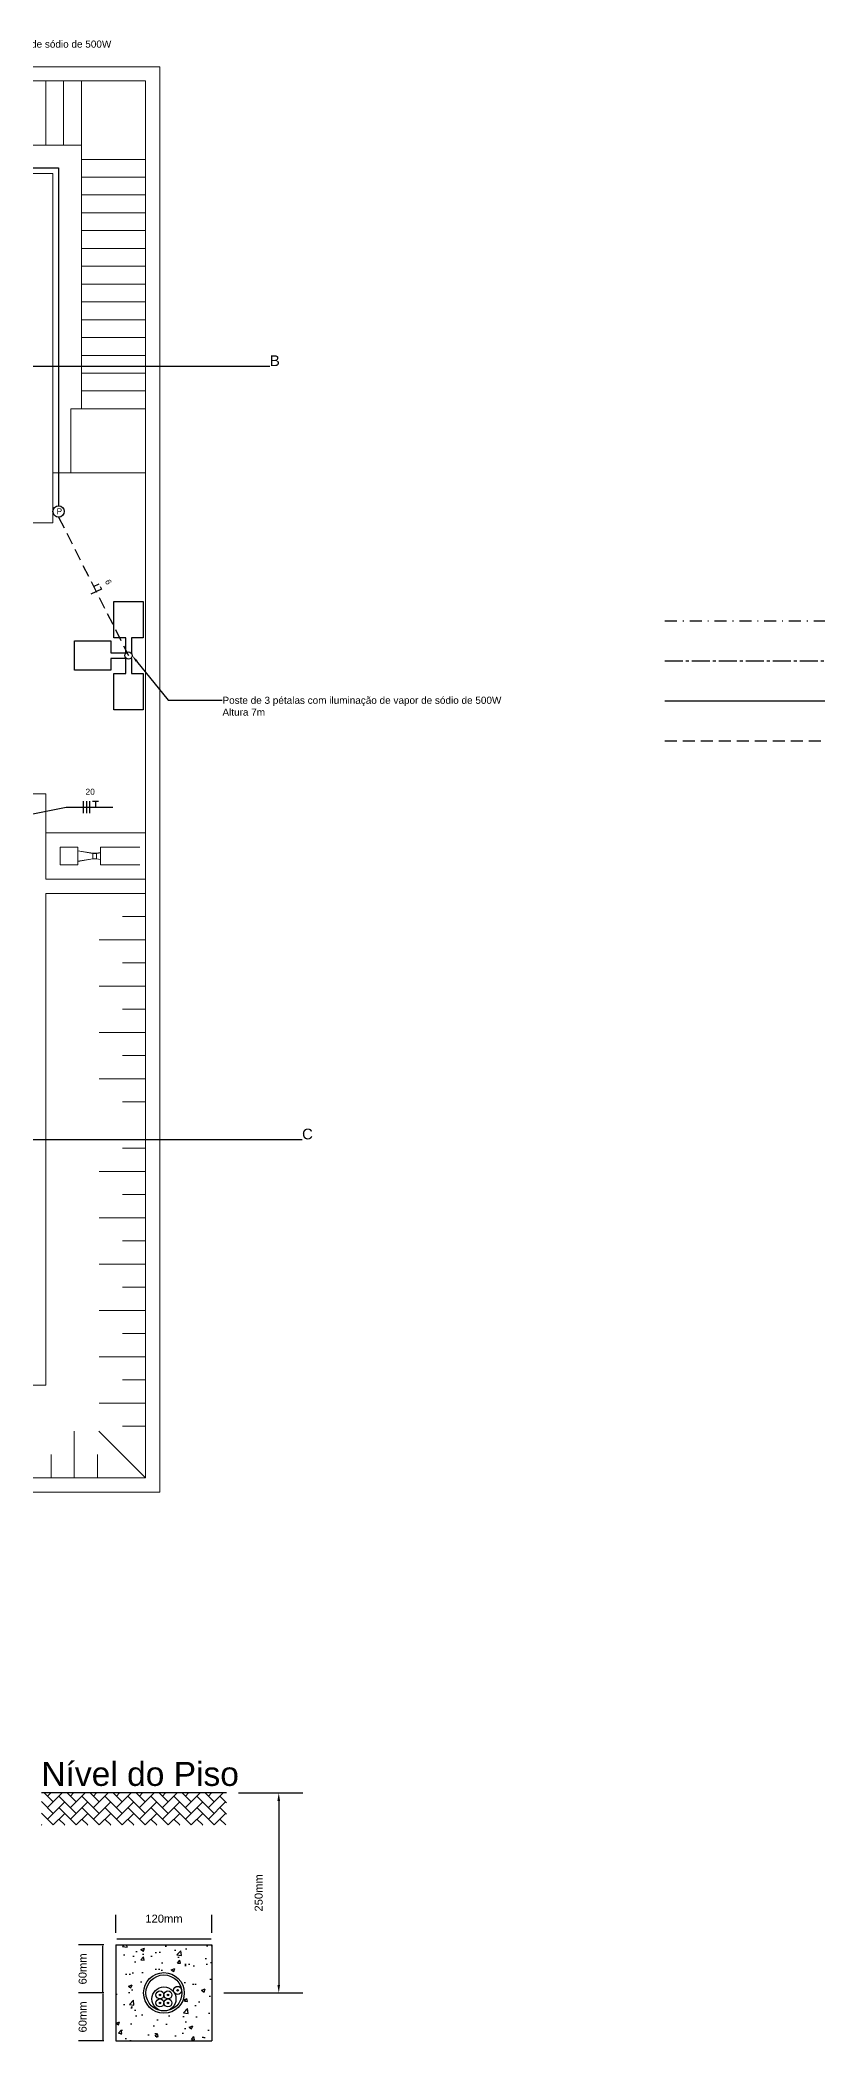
# Model space of a CAD drawing. Header units: millimetres. Extents: x -27423 to 48863, y 100 to 694.
# Drawn here: x 1371.7 to 1469.9, y 387.7 to 637.8 of the extents above; entities that cross this region are included whole.
import ezdxf
from ezdxf import colors
from ezdxf.entities.mleader import LeaderData, LeaderLine
from ezdxf.math import Vec2, Vec3

# ---------------------------------------------------------------- set-up
doc = ezdxf.new("R2010")
doc.units = ezdxf.units.MM
for name, pattern in [('CENTER2', [1.125, 0.75, -0.125, 0.125, -0.125]), ('DASHED', [0.75, 0.5, -0.25]), ('SGC_DASHDOT', [1, 0.5, -0.25, 0, -0.25])]:
    doc.linetypes.add(name, pattern=pattern)
for name, color, linetype, lineweight in [('COTAS', 5, 'Continuous', 5), ('DIVERSOS', 1, 'Continuous', 9), ('PAREDE', 7, 'Continuous', 9)]:
    doc.layers.add(name, color=color, linetype=linetype, lineweight=lineweight)
doc.layers.add('EXTERN', color=7, linetype='Continuous')
doc.layers.add('EXTERN-I', color=251, linetype='Continuous')
doc.styles.get("Standard").update_dxf_attribs({"font": 'arial.ttf'})
doc.dimstyles.get("Standard").update_dxf_attribs({"dimtxt": 3, "dimasz": 3, "dimexe": 5, "dimexo": 2, "dimgap": 2, "dimtad": 0, "dimtih": 1, "dimtoh": 1, "dimdec": 4, "dimzin": 0, "dimdsep": 46, "dimtxsty": 'Standard', "dimcen": 2, "dimadec": 0, "dimazin": 0, "dimtfac": 1, "dimtdec": 4, "dimtofl": 0, "dimtmove": 0, "dimatfit": 3, "dimfxl": 1, "dimtolj": 1, "dimtzin": 0, "dimarcsym": 0})

# ---------------------------------------------------------------- blocks, each defined once
blk = doc.blocks.new('*D138')
at = {"color": 0, "lineweight": -2, "ltscale": 0.1, "transparency": 16777216}
for p, q in [((1379.74, 393.75), (1376.58, 393.75)), ((1379.58, 393.65), (1379.58, 387.85)), ((1379.74, 387.75), (1376.58, 387.75))]:
    blk.add_line(p, q, dxfattribs=at)
at = {"color": 0, "ltscale": 0.1, "transparency": 16777216}
for points in [[(1379.57, 393.65), (1379.6, 393.65), (1379.58, 393.75)], [(1379.57, 387.85), (1379.6, 387.85), (1379.58, 387.75)]]:
    blk.add_solid(points, dxfattribs=at)
at = {"layer": 'Defpoints', "color": 0, "ltscale": 0.1, "transparency": 16777216}
for p in [(1381.24, 393.75), (1379.58, 387.75), (1381.24, 387.75)]:
    blk.add_point(p, dxfattribs=at)
at = {"color": 0, "ltscale": 0.1, "transparency": 16777216, "insert": (1377.08, 390.75), "char_height": 1, "attachment_point": 5, "rotation": 90}
blk.add_mtext('\\A1;60mm', dxfattribs=at)
blk = doc.blocks.new('*D136')
at = {"color": 0, "lineweight": -2, "ltscale": 0.1, "transparency": 16777216}
for p, q in [((1381.24, 401.25), (1381.24, 403.52)), ((1393.24, 401.25), (1393.24, 403.52)), ((1381.34, 400.52), (1393.14, 400.52))]:
    blk.add_line(p, q, dxfattribs=at)
at = {"color": 0, "ltscale": 0.1, "transparency": 16777216}
for points in [[(1381.34, 400.54), (1381.34, 400.51), (1381.24, 400.52)], [(1393.14, 400.54), (1393.14, 400.51), (1393.24, 400.52)]]:
    blk.add_solid(points, dxfattribs=at)
at = {"layer": 'Defpoints', "color": 0, "ltscale": 0.1, "transparency": 16777216}
for p in [(1393.24, 400.52), (1381.24, 399.75), (1393.24, 399.75)]:
    blk.add_point(p, dxfattribs=at)
at = {"color": 0, "ltscale": 0.1, "transparency": 16777216, "insert": (1387.24, 403.03), "char_height": 1, "attachment_point": 5}
blk.add_mtext('\\A1;120mm', dxfattribs=at)
blk = doc.blocks.new('*D137')
at = {"color": 0, "lineweight": -2, "transparency": 16777216}
for p, q in [((1379.74, 399.75), (1376.58, 399.75)), ((1379.58, 393.85), (1379.58, 399.65)), ((1379.74, 393.75), (1376.58, 393.75))]:
    blk.add_line(p, q, dxfattribs=at)
at = {"color": 0, "transparency": 16777216}
for points in [[(1379.57, 399.65), (1379.6, 399.65), (1379.58, 399.75)], [(1379.57, 393.85), (1379.6, 393.85), (1379.58, 393.75)]]:
    blk.add_solid(points, dxfattribs=at)
at = {"layer": 'Defpoints', "color": 0, "transparency": 16777216}
for p in [(1379.58, 399.75), (1381.24, 399.75), (1381.24, 393.75)]:
    blk.add_point(p, dxfattribs=at)
at = {"color": 0, "transparency": 16777216, "insert": (1377.08, 396.75), "char_height": 1, "attachment_point": 5, "rotation": 90}
blk.add_mtext('\\A1;60mm', dxfattribs=at)
blk = doc.blocks.new('*D139')
at = {"color": 0, "lineweight": -2, "transparency": 16777216}
for p, q in [((1396.56, 418.75), (1404.59, 418.75)), ((1401.59, 417.75), (1401.59, 394.75)), ((1394.74, 393.75), (1404.59, 393.75))]:
    blk.add_line(p, q, dxfattribs=at)
at = {"color": 0, "transparency": 16777216}
for points in [[(1401.42, 417.75), (1401.75, 417.75), (1401.59, 418.75)], [(1401.42, 394.75), (1401.75, 394.75), (1401.59, 393.75)]]:
    blk.add_solid(points, dxfattribs=at)
at = {"layer": 'Defpoints', "color": 0, "transparency": 16777216}
for p in [(1395.06, 418.75), (1393.24, 393.75), (1401.59, 393.75)]:
    blk.add_point(p, dxfattribs=at)
at = {"color": 0, "transparency": 16777216, "insert": (1399.08, 406.25), "char_height": 1, "attachment_point": 5, "rotation": 90}
blk.add_mtext('\\A1;250mm', dxfattribs=at)

msp = doc.modelspace()

# ---------------------------------------------------------------- hatches: boundary and pattern name
h = msp.add_hatch()
h.set_pattern_fill('AR-HBONE', color=0, scale=0.01)
h.set_pattern_definition([(45, (746.2169, -176.5065), (1e-16, 1.436841), [3.048, -1.016]), (135, (746.9353, -175.7881), (1e-16, 1.436841), [3.048, -1.016])])
h.paths.add_polyline_path([(1395.062, 418.747), (1371.92, 418.747), (1371.92, 414.747), (1395.062, 414.747), (1395.062, 416.747)])
h = msp.add_hatch()
h.set_pattern_fill('AR-CONC', color=0, scale=0.025)
h.set_pattern_definition([(50, (746.217, -199.4976), (4.554617, -0.398477), [0.47625, -5.23875]), (355, (746.217, -199.4976), (-0.881086, 4.77642), [0.381, -4.191015]), (100.45144, (746.5964, -199.531), (3.673531, 4.377944), [0.40475, -4.452256]), (46.1842, (746.217, -198.2276), (6.776976, -1.051058), [0.714375, -7.858125]), (96.6356, (746.7816, -198.315), (5.935103, 6.185653), [0.607126, -6.67839]), (351.18415, (746.217, -198.2276), (5.935103, 6.185653), [0.5715, -6.286493]), (21, (746.852, -198.545), (3.79036, -2.55663), [0.47625, -5.23875]), (326, (746.852, -198.545), (1.54505, 4.6047), [0.381, -4.191]), (71.45144, (747.1677, -198.758), (5.33541, 2.04807), [0.40475, -4.452248]), (37.5, (746.2169, -199.4976), (0.077215, 2.113876), [0, -4.1402, 0, -4.2545, 0, -4.206875]), (7.5, (746.2169, -199.4976), (1.6704916, 2.5045144), [0, -2.4257, 0, -4.04495, 0, -1.603375]), (327.5, (744.8008, -199.4976), (3.389765, -0.1432186), [0, -1.5875, 0, -4.953, 0, -6.57225]), (317.5, (744.1658, -199.4976), (3.70323, 0.635662), [0, -2.06375, 0, -3.2893, 0, -4.66725])])
h.paths.add_polyline_path([(1381.24, 399.747), (1381.24, 387.747), (1393.24, 387.747), (1393.24, 399.747)])
h.paths.add_polyline_path([(1389.78, 393.747, -1), (1384.7, 393.747, -1)], flags=16)
h.paths.add_polyline_path([(1389.49, 393.747, -1), (1384.99, 393.747, -1)], flags=0)
h.paths.add_polyline_path([(1388.524, 393.808, -1.3301027), (1389.447, 394.074, -0.8110329), (1388.508, 393.798, -0.1416687), (1388.74, 392.997, -1), (1385.74, 392.997, -0.7693571)], flags=0)
h = msp.add_hatch(color=0)
h.dxf.hatch_style = 1
h.paths.add_polyline_path([(1386.64, 393.497, 1), (1386.84, 393.497, 1)])
h = msp.add_hatch(color=0)
h.dxf.hatch_style = 1
h.paths.add_polyline_path([(1386.64, 392.497, 1), (1386.84, 392.497, 1)])
h = msp.add_hatch(color=0)
h.dxf.hatch_style = 1
h.paths.add_polyline_path([(1387.64, 393.497, 1), (1387.84, 393.497, 1)])
h = msp.add_hatch(color=0)
h.dxf.hatch_style = 1
h.paths.add_polyline_path([(1387.64, 392.497, 1), (1387.84, 392.497, 1)])
h = msp.add_hatch(color=0)
h.dxf.hatch_style = 1
h.paths.add_polyline_path([(1388.847, 394.074, 1), (1389.047, 394.074, 1)])

# ---------------------------------------------------------------- linework, layer by layer
at = {"color": 2}
for p, q in [((1340.114, 621.805), (1374.073, 621.805)), ((1374.073, 621.805), (1374.073, 579.59)), ((1379.44, 569.154), (1378.081, 568.52)), ((1378.443, 569.517), (1379.123, 569.834)), ((1379.282, 569.494), (1379.44, 569.154)), ((1449.854, 555.226), (1469.854, 555.226)), ((1377.188, 541.189), (1377.188, 542.689)), ((1377.563, 542.689), (1377.563, 541.189)), ((1377.938, 542.689), (1377.938, 541.189)), ((1378.313, 542.689), (1378.688, 542.689)), ((1378.688, 542.689), (1378.688, 541.939)), ((1378.688, 542.689), (1379.063, 542.689)), ((1366.406, 540.193), (1375.025, 541.939)), ((1375.025, 541.939), (1380.85, 541.939))]:
    msp.add_line(p, q, dxfattribs=at)
at = {"color": 1}
for p, q in [((1189.548, 597.046), (1400.474, 597.046)), ((1197.261, 500.413), (1404.5, 500.413))]:
    msp.add_line(p, q, dxfattribs=at)
at = {"color": 2, "linetype": 'DASHED', "ltscale": 3}
for p, q in [((1374.073, 578.165), (1382.814, 560.869)), ((1449.854, 550.226), (1469.854, 550.226))]:
    msp.add_line(p, q, dxfattribs=at)
at = {"color": 4, "linetype": 'SGC_DASHDOT', "ltscale": 3}
msp.add_line((1449.854, 565.226), (1469.854, 565.226), dxfattribs=at)
at = {"color": 4, "linetype": 'CENTER2', "ltscale": 3}
msp.add_line((1449.854, 560.226), (1469.854, 560.226), dxfattribs=at)
at = {"color": 0}
for p, q in [((1395.062, 418.747), (1371.92, 418.747)), ((1381.24, 399.747), (1381.24, 387.747)), ((1393.24, 399.747), (1393.24, 387.747)), ((1381.24, 387.747), (1393.24, 387.747))]:
    msp.add_line(p, q, dxfattribs=at)
at = {"color": 0, "ltscale": 0.1}
msp.add_line((1381.24, 399.747), (1393.24, 399.747), dxfattribs=at)
at = {"color": 2}
msp.add_circle((1374.073, 578.877), 0.713, dxfattribs=at)
at = {"color": 0}
for centre, radius in [((1387.24, 393.747), 2.54), ((1387.24, 393.747), 2.25), ((1387.24, 392.997), 1.5), ((1386.74, 393.497), 0.5), ((1386.74, 392.497), 0.5), ((1386.74, 393.497), 0.1), ((1386.74, 392.497), 0.1), ((1387.74, 393.497), 0.5), ((1387.74, 392.497), 0.5), ((1387.74, 393.497), 0.1), ((1387.74, 392.497), 0.1), ((1388.947, 394.074), 0.5), ((1388.947, 394.074), 0.1)]:
    msp.add_circle(centre, radius, dxfattribs=at)
at = {"layer": 'DIVERSOS'}
for p, q in [((1378.369, 536.163), (1376.477, 536.484)), ((1376.477, 536.484), (1376.477, 535.148)), ((1376.477, 536.484), (1376.477, 536.457)), ((1378.365, 536.153), (1376.477, 536.457)), ((1378.365, 535.478), (1376.477, 535.174)), ((1378.369, 535.468), (1376.477, 535.148)), ((1378.365, 536.153), (1378.365, 535.478)), ((1378.812, 536.153), (1378.365, 536.153)), ((1378.812, 535.478), (1378.365, 535.478)), ((1378.809, 536.163), (1378.369, 536.163)), ((1378.809, 535.468), (1378.369, 535.468)), ((1378.809, 536.163), (1379.313, 536.261)), ((1378.809, 535.468), (1379.313, 535.37)), ((1378.812, 536.153), (1379.313, 536.234)), ((1378.812, 536.153), (1378.812, 535.478)), ((1378.812, 535.478), (1379.313, 535.397)), ((1379.313, 536.261), (1379.313, 535.37))]:
    msp.add_line(p, q, dxfattribs=at)
at = {"layer": 'EXTERN'}
for p, q in [((1380.988, 563.096), (1380.988, 567.638)), ((1380.988, 567.638), (1384.64, 567.638)), ((1384.64, 567.638), (1384.64, 563.096)), ((1376.045, 559.043), (1376.045, 562.695)), ((1376.045, 562.695), (1380.588, 562.695)), ((1380.588, 562.695), (1380.588, 561.225)), ((1382.458, 563.096), (1380.988, 563.096)), ((1382.458, 561.225), (1382.458, 563.096)), ((1384.64, 563.096), (1383.17, 563.096)), ((1383.17, 563.096), (1383.17, 561.225)), ((1380.588, 561.225), (1382.458, 561.225)), ((1382.458, 560.513), (1380.588, 560.513)), ((1380.588, 560.513), (1380.588, 559.043)), ((1382.458, 558.642), (1382.458, 560.513)), ((1383.17, 560.513), (1383.17, 558.642)), ((1380.588, 559.043), (1376.045, 559.043)), ((1380.988, 554.1), (1380.988, 558.642)), ((1380.988, 558.642), (1382.458, 558.642)), ((1383.17, 558.642), (1384.64, 558.642)), ((1384.64, 558.642), (1384.64, 554.1)), ((1384.64, 554.1), (1380.988, 554.1))]:
    msp.add_line(p, q, dxfattribs=at)
at = {"layer": 'EXTERN-I'}
msp.add_circle((1382.814, 560.869), 0.445, dxfattribs=at)
at = {"layer": 'PAREDE'}
for p, q in [((1208.595, 634.452), (1386.72, 634.452)), ((1210.376, 632.671), (1384.938, 632.671)), ((1372.47, 624.655), (1372.47, 632.671)), ((1374.696, 624.655), (1374.696, 632.671)), ((1376.923, 622.874), (1376.923, 632.671)), ((1376.923, 632.671), (1376.923, 624.655)), ((1384.938, 632.671), (1384.938, 458.109)), ((1386.72, 634.452), (1386.72, 456.327)), ((1372.47, 624.655), (1370.243, 624.655)), ((1374.696, 624.655), (1372.47, 624.655)), ((1376.923, 624.655), (1374.696, 624.655)), ((1384.938, 622.874), (1376.923, 622.874)), ((1376.923, 622.874), (1376.923, 620.648)), ((1373.36, 621.093), (1273.61, 621.093)), ((1373.36, 621.093), (1373.36, 577.452)), ((1384.938, 620.648), (1376.923, 620.648)), ((1376.923, 620.648), (1376.923, 618.421)), ((1384.938, 618.421), (1376.923, 618.421)), ((1376.923, 618.421), (1376.923, 616.195)), ((1384.938, 616.195), (1376.923, 616.195)), ((1376.923, 616.195), (1376.923, 613.968)), ((1384.938, 613.968), (1376.923, 613.968)), ((1376.923, 613.968), (1376.923, 611.741)), ((1384.938, 611.741), (1376.923, 611.741)), ((1376.923, 611.741), (1376.923, 609.515)), ((1384.938, 609.515), (1376.923, 609.515)), ((1376.923, 609.515), (1376.923, 607.288)), ((1384.938, 607.288), (1376.923, 607.288)), ((1376.923, 607.288), (1376.923, 605.062)), ((1384.938, 605.062), (1376.923, 605.062)), ((1376.923, 605.062), (1376.923, 602.835)), ((1384.938, 602.835), (1376.923, 602.835)), ((1376.923, 602.835), (1376.923, 600.609)), ((1384.938, 600.609), (1376.923, 600.609)), ((1376.923, 600.609), (1376.923, 598.382)), ((1384.938, 598.382), (1376.923, 598.382)), ((1376.923, 598.382), (1376.923, 596.155)), ((1384.938, 596.155), (1376.923, 596.155)), ((1376.923, 596.155), (1376.923, 593.929)), ((1384.938, 593.929), (1376.923, 593.929)), ((1376.923, 593.929), (1376.923, 591.702)), ((1384.938, 591.702), (1384.938, 593.929)), ((1375.587, 583.687), (1375.587, 591.702)), ((1375.587, 591.702), (1384.938, 591.702)), ((1373.36, 583.687), (1384.938, 583.687)), ((1373.36, 583.687), (1375.587, 583.687)), ((1373.36, 577.452), (1351.985, 577.452)), ((1372.47, 543.609), (1351.095, 543.609)), ((1372.47, 532.921), (1372.47, 543.609)), ((1384.938, 538.71), (1372.47, 538.71)), ((1372.47, 536.929), (1372.47, 532.921)), ((1374.251, 534.702), (1374.251, 536.929)), ((1376.477, 536.929), (1374.251, 536.929)), ((1376.477, 534.702), (1376.477, 536.929)), ((1379.313, 534.702), (1379.313, 536.929)), ((1384.212, 536.929), (1379.313, 536.929)), ((1372.47, 532.921), (1384.938, 532.921)), ((1383.766, 532.921), (1372.47, 532.921)), ((1376.477, 534.702), (1374.251, 534.702)), ((1384.212, 534.702), (1379.313, 534.702)), ((1372.47, 531.14), (1384.938, 531.14)), ((1372.47, 531.14), (1372.47, 469.687)), ((1382.044, 528.245), (1384.983, 528.245)), ((1384.938, 525.351), (1379.149, 525.351)), ((1384.938, 525.351), (1379.149, 525.351)), ((1382.044, 522.456), (1384.983, 522.456)), ((1384.938, 519.562), (1379.149, 519.562)), ((1384.938, 519.562), (1379.149, 519.562)), ((1382.044, 516.667), (1384.983, 516.667)), ((1384.938, 513.773), (1379.149, 513.773)), ((1384.938, 513.773), (1379.149, 513.773)), ((1382.044, 510.878), (1384.983, 510.878)), ((1384.938, 507.984), (1379.149, 507.984)), ((1384.938, 507.984), (1379.149, 507.984)), ((1382.044, 505.089), (1384.983, 505.089)), ((1382.044, 499.3), (1384.983, 499.3)), ((1384.938, 496.405), (1379.149, 496.405)), ((1384.938, 496.405), (1379.149, 496.405)), ((1382.044, 493.511), (1384.983, 493.511)), ((1384.938, 490.616), (1379.149, 490.616)), ((1384.938, 490.616), (1379.149, 490.616)), ((1382.044, 487.722), (1384.983, 487.722)), ((1384.938, 484.827), (1379.149, 484.827)), ((1384.938, 484.827), (1379.149, 484.827)), ((1382.044, 481.933), (1384.983, 481.933)), ((1384.938, 479.038), (1379.149, 479.038)), ((1384.938, 479.038), (1379.149, 479.038)), ((1382.044, 476.144), (1384.983, 476.144)), ((1384.938, 473.249), (1379.149, 473.249)), ((1384.938, 473.249), (1379.149, 473.249)), ((1384.938, 473.249), (1379.149, 473.249)), ((1382.044, 470.355), (1384.983, 470.355)), ((1372.47, 469.687), (1221.954, 469.687)), ((1384.938, 467.46), (1379.149, 467.46)), ((1376.032, 458.153), (1376.032, 463.942)), ((1384.938, 458.109), (1379.105, 463.942)), ((1384.938, 458.109), (1379.149, 463.898)), ((1382.044, 464.566), (1384.983, 464.566)), ((1373.138, 461.048), (1373.138, 458.109)), ((1378.927, 461.048), (1378.927, 458.109)), ((1210.376, 458.109), (1384.938, 458.109)), ((1208.595, 456.327), (1386.72, 456.327))]:
    msp.add_line(p, q, dxfattribs=at)

# ---------------------------------------------------------------- texts
at = {"layer": 'COTAS', "color": 1, "char_height": 1.336, "attachment_point": 1}
for s, insert in [('B', (1400.474, 598.382)), ('C', (1404.5, 501.749))]:
    msp.add_mtext_dynamic_manual_height_columns(s, width=1385.51337, gutter_width=0.75, heights=[0], dxfattribs=dict(at, insert=insert))
at = {"layer": 'COTAS', "color": 2, "char_height": 0.75, "attachment_point": 1}
for s, insert in [('P', (1373.815, 579.267)), ('20', (1377.437, 544.227))]:
    msp.add_mtext_dynamic_manual_height_columns(s, width=1385.51337, gutter_width=0.75, heights=[0], dxfattribs=dict(at, insert=insert))
at = {"layer": 'COTAS', "color": 2, "insert": (1380.517, 570.484), "char_height": 0.75, "attachment_point": 1, "rotation": 295.00878}
msp.add_mtext_dynamic_manual_height_columns('6', width=1385.51337, gutter_width=0.75, heights=[0], dxfattribs=at)
at = {"layer": 'COTAS', "color": 0, "ltscale": 3, "insert": (1371.92, 422.621), "char_height": 3, "attachment_point": 1}
msp.add_mtext_dynamic_manual_height_columns('Nível do Piso', width=1385.51337, gutter_width=0.75, heights=[0], dxfattribs=at)

# ---------------------------------------------------------------- dimensions: what is measured, and where the dimension line sits
at = {"color": 0}
dim = msp.add_linear_dim(base=(1401.585, 393.747), p1=(1395.062, 418.747), p2=(1393.24, 393.747), angle=90, text='250mm', dimstyle='Standard', override={"dimtxt": 1, "dimasz": 1, "dimexe": 3, "dimexo": 1.5, "dimtad": 1, "dimtih": 0, "dimtoh": 0, "dimdec": 2, "dimzin": 3, "dimcen": 3, "dimadec": 2, "dimazin": 2, "dimtdec": 2, "dimfrac": 1}, dxfattribs=at)
dim.commit()
dim.dimension.update_dxf_attribs({"geometry": '*D139', "text_midpoint": (1399.078, 406.247)})
at = {"color": 0, "ltscale": 0.1}
dim = msp.add_linear_dim(base=(1393.24, 400.524), p1=(1381.24, 399.747), p2=(1393.24, 399.747), text='120mm', dimstyle='Standard', override={"dimscale": 0, "dimtxt": 1, "dimasz": 0.1, "dimexe": 3, "dimexo": 1.5, "dimtad": 1, "dimtih": 0, "dimtoh": 0, "dimdec": 2, "dimzin": 3, "dimcen": 3, "dimadec": 2, "dimazin": 2, "dimtdec": 2, "dimfrac": 1}, dxfattribs=at)
dim.commit()
dim.dimension.update_dxf_attribs({"geometry": '*D136', "text_midpoint": (1387.24, 400.524), "dimtype": 160})
at = {"color": 0}
dim = msp.add_linear_dim(base=(1379.583, 399.747), p1=(1381.24, 393.747), p2=(1381.24, 399.747), angle=90, text='60mm', dimstyle='Standard', override={"dimscale": 0, "dimtxt": 1, "dimasz": 0.1, "dimexe": 3, "dimexo": 1.5, "dimtad": 1, "dimtih": 0, "dimtoh": 0, "dimdec": 2, "dimzin": 3, "dimcen": 3, "dimadec": 2, "dimazin": 2, "dimtdec": 2, "dimfrac": 1}, dxfattribs=at)
dim.commit()
dim.dimension.update_dxf_attribs({"geometry": '*D137', "text_midpoint": (1379.583, 396.747), "dimtype": 160})
at = {"color": 0, "ltscale": 0.1}
dim = msp.add_linear_dim(base=(1379.583, 387.747), p1=(1381.24, 393.747), p2=(1381.24, 387.747), angle=90, text='60mm', dimstyle='Standard', override={"dimscale": 0, "dimtxt": 1, "dimasz": 0.1, "dimexe": 3, "dimexo": 1.5, "dimtad": 1, "dimtih": 0, "dimtoh": 0, "dimdec": 2, "dimzin": 3, "dimcen": 3, "dimadec": 2, "dimazin": 2, "dimtdec": 2, "dimfrac": 1}, dxfattribs=at)
dim.commit()
dim.dimension.update_dxf_attribs({"geometry": '*D138', "text_midpoint": (1379.583, 390.747), "dimtype": 160})

# ---------------------------------------------------------------- leaders
at = {"layer": 'COTAS'}
ml = msp.add_multileader_mtext('Standard', dxfattribs=at)
ml.set_content('Poste de 1 pétala com iluminação de vapor de sódio de 500W\\PAltura 3m', color=256)
ml.set_leader_properties()
ml.build(insert=Vec2(0, 0))
ml.multileader.update_dxf_attribs({"arrow_head_size": 0.891})
ctx = ml.context
ctx.base_point, ctx.char_height, ctx.arrow_head_size, ctx.landing_gap_size, ctx.plane_origin = Vec3(1346.407, 637.269), 0.89064, 0.891, 0.0178, Vec3(1343.445, 648.095)
notes = []
notes.append((ctx, [(0, (1, 1, 0), (1343.677, 637.269), (1, 0), 2.73, [(0, [(1339.399, 625.271)], 0, [])])]))
ctx.mtext.insert, ctx.mtext.flow_direction = Vec3(1346.425, 637.722), 5
ml = msp.add_multileader_mtext('Standard', dxfattribs=at)
ml.set_content('Poste de 3 pétalas com iluminação de vapor de sódio de 500W\\PAltura 7m', color=256)
ml.set_leader_properties()
ml.build(insert=Vec2(0, 0))
ml.multileader.update_dxf_attribs({"arrow_head_size": 0.891})
ctx = ml.context
ctx.base_point, ctx.char_height, ctx.arrow_head_size, ctx.landing_gap_size, ctx.plane_origin = Vec3(1394.534, 555.274), 0.89064, 0.891, 0.0178, Vec3(1380.277, 561.018)
notes.append((ctx, [(0, (1, 1, 0), (1387.754, 555.274), (1, 0), 6.78, [(0, [(1383.259, 560.869)], 0, [])])]))
ctx.mtext.insert, ctx.mtext.flow_direction = Vec3(1394.552, 555.727), 5
for ctx, leaders in notes:
    for number, flags, end, landing, length, lines in leaders:
        leader = LeaderData()
        leader.index, (leader.has_last_leader_line, leader.has_dogleg_vector, leader.attachment_direction) = number, flags
        leader.last_leader_point, leader.dogleg_vector, leader.dogleg_length = Vec3(end), Vec3(landing), length
        for number, points, colour, breaks in lines:
            line = LeaderLine()
            line.index, line.vertices, line.color, line.breaks = number, Vec3.list(points), colors.encode_raw_color(colour), breaks
            leader.lines.append(line)
        ctx.leaders.append(leader)

doc.saveas('drawing.dxf')
